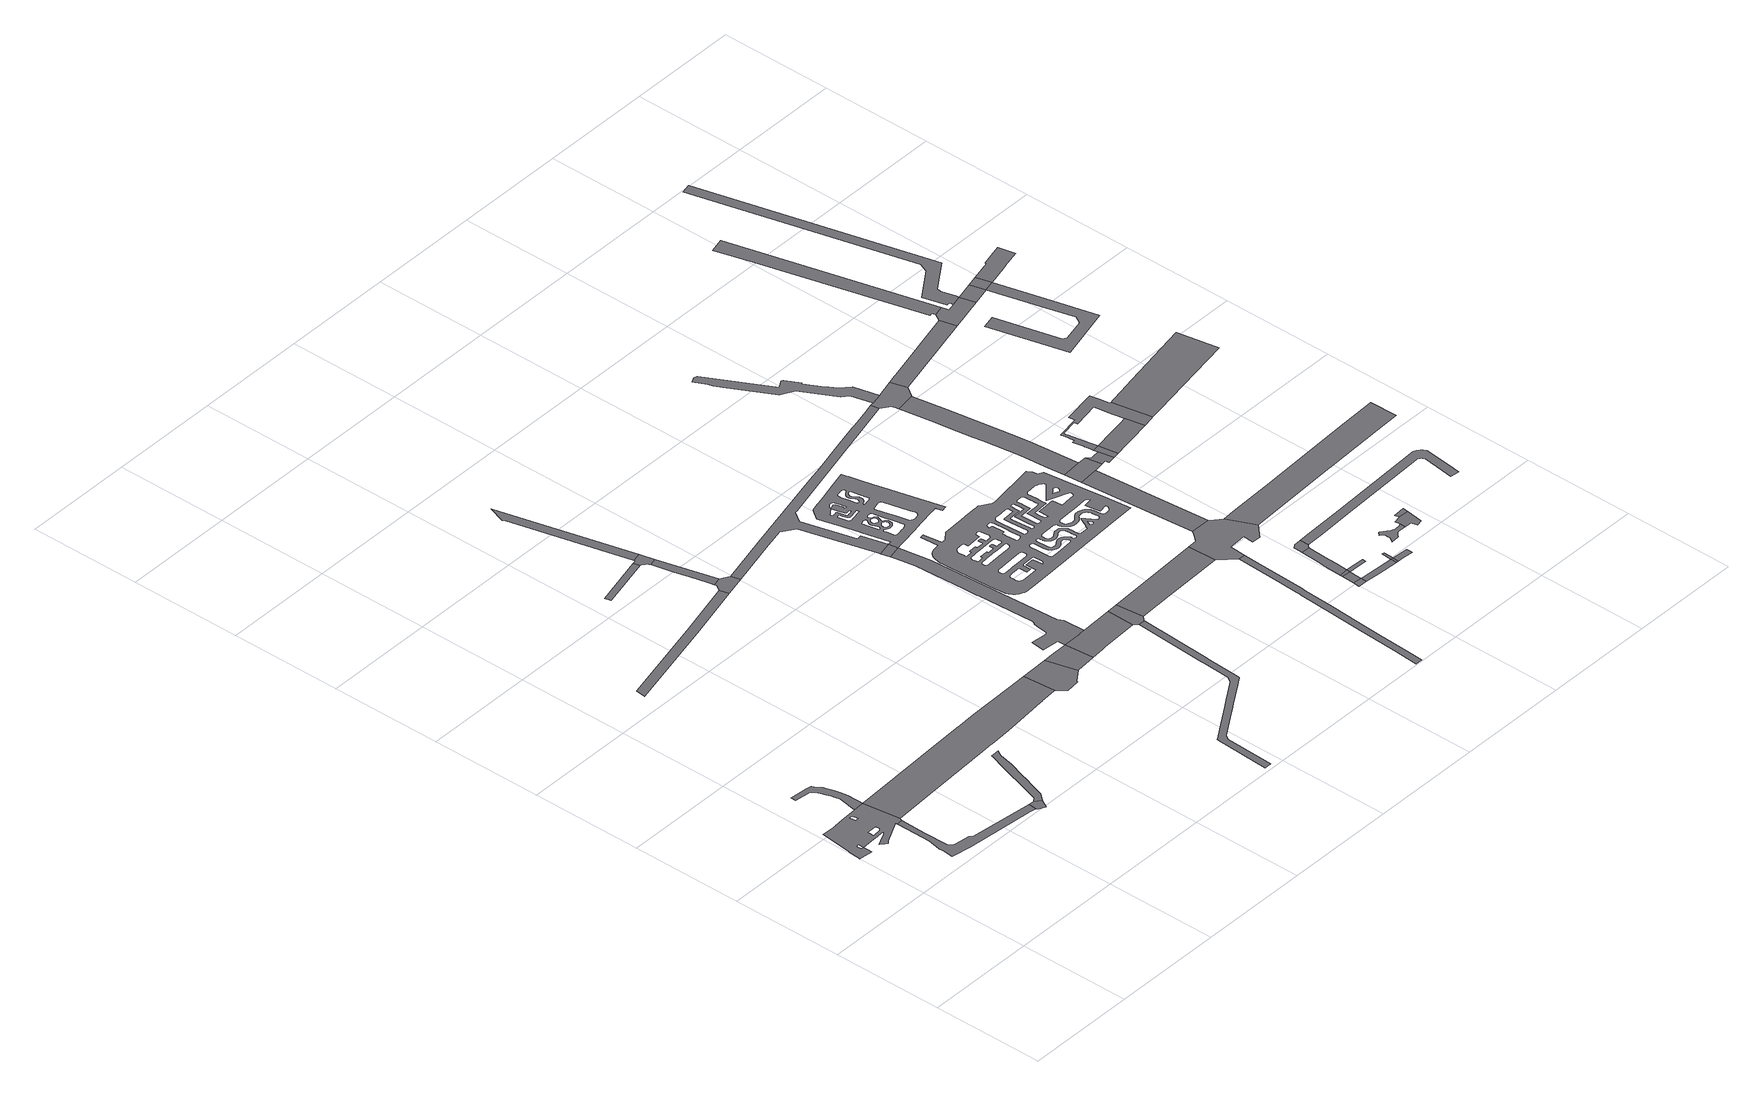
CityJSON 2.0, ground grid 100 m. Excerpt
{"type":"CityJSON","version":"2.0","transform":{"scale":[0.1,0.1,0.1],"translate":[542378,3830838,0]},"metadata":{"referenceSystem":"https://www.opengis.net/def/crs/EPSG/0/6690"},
"CityObjects":{
"road1":{"type":"Road","geometry":[{"type":"MultiSurface","lod":"1","boundaries":[[[0,1,2,3,4,5,6,7,8,9,10,11,12,13,14,15,16,17,18,19,20,21,22,23,24,25,26,27,28,29,30,31,32,33,34,35,36,37,38,39,40,41,42,43,44,45,46,47,48,49,50,51,52,53,54,55,56,57,58,59,60,61,62,63,64,65,66,67,68,69,70,71,72,73,74,75,76,77,78,79,80,81,82,83,84,85,86,87,88,89,90,91,92,93,94],[95,96,97,98,99],[100,101,102,103,104]]]}]},
"road2":{"type":"Road","attributes":{"RoadStructureAttribute.sectionType":"1"},"geometry":[{"type":"MultiSurface","lod":"1","boundaries":[[[105,106,107,108,109,110,111,112,113,114,115,116,117,118,119,120,121,122,123,124,125,126,7,6]]]}]},
"road3":{"type":"Road","attributes":{"RoadStructureAttribute.sectionType":"1"},"geometry":[{"type":"MultiSurface","lod":"1","boundaries":[[[127,128,129,130,131,132,133,134,2,1,135,136,137,138,139,140,141,142,143,144,145,146]]]}]},
"road4":{"type":"Road","geometry":[{"type":"MultiSurface","lod":"1","boundaries":[[[146,145,147,148,149,150,151]]]}]},
"road5":{"type":"Road","attributes":{"RoadStructureAttribute.sectionType":"1"},"geometry":[{"type":"MultiSurface","lod":"1","boundaries":[[[152,153,154,155,156,157,158,159,160,161,162,163,164,151,150]]]}]},
"road6":{"type":"Road","attributes":{"function":"3","RoadStructureAttribute.sectionType":"1"},"geometry":[{"type":"MultiSurface","lod":"1","boundaries":[[[5,4,165,166,167,168,169,170,171,172,173,174,175,176,177,178,179,180,181,182,183,184,185,6]]]}]},
"road7":{"type":"Road","attributes":{"RoadStructureAttribute.sectionType":"1"},"geometry":[{"type":"MultiSurface","lod":"1","boundaries":[[[186,187,188,189,190,191]]]}]},
"road8":{"type":"Road","attributes":{"RoadStructureAttribute.sectionType":"1"},"geometry":[{"type":"MultiSurface","lod":"1","boundaries":[[[192,193,194,195,196,197]]]}]},
"road9":{"type":"Road","geometry":[{"type":"MultiSurface","lod":"1","boundaries":[[[198,199,200,201,176,175,202,203,204,205,206,207]]]}]},
"road10":{"type":"Road","geometry":[{"type":"MultiSurface","lod":"1","boundaries":[[[208,209,210,211,192,197,212,213,214,215,216,217,218]]]}]},
"road11":{"type":"Road","geometry":[{"type":"MultiSurface","lod":"1","boundaries":[[[219,220,221,186,191,222,223]]]}]},
"road12":{"type":"Road","attributes":{"RoadStructureAttribute.sectionType":"1"},"geometry":[{"type":"MultiSurface","lod":"1","boundaries":[[[218,217,224,225,226,220,219]]]}]},
"road13":{"type":"Road","attributes":{"RoadStructureAttribute.sectionType":"1"},"geometry":[{"type":"MultiSurface","lod":"1","boundaries":[[[227,228,229,230,209,208]]]}]},
"road14":{"type":"Road","geometry":[{"type":"MultiSurface","lod":"1","boundaries":[[[231,232,198,207,233,234]]]}]},
"road15":{"type":"Road","attributes":{"RoadStructureAttribute.sectionType":"1"},"geometry":[{"type":"MultiSurface","lod":"1","boundaries":[[[235,236,237,238,239,240,241,242,243,244,245,246,247,248,249,250,251,252,253,254,255,256,257,258,259,260,261,262,263]]]}]},
"road16":{"type":"Road","attributes":{"function":"3","RoadStructureAttribute.sectionType":"1"},"geometry":[{"type":"MultiSurface","lod":"1","boundaries":[[[264,265,266,267,268,231,234,269,270,271,272,273]]]}]},
"road17":{"type":"Road","attributes":{"RoadStructureAttribute.sectionType":"1"},"geometry":[{"type":"MultiSurface","lod":"1","boundaries":[[[274,275,276,277,278,279,280,281,282,283,284,285,286,287,288,289,290,291,292,293,294,295,296,297,298,231,268,265]]]}]},
"road18":{"type":"Road","geometry":[{"type":"MultiSurface","lod":"1","boundaries":[[[299,300,280,279]]]}]},
"road19":{"type":"Road","geometry":[{"type":"MultiSurface","lod":"1","boundaries":[[[301,264,273,302,303,235,263,304,305,306]]]}]},
"road20":{"type":"Road","attributes":{"RoadStructureAttribute.sectionType":"1"},"geometry":[{"type":"MultiSurface","lod":"1","boundaries":[[[307,308,309,310,311,312,313,314,315,223,222,316,317,318,319,300,299,320,321,322,323,324,325,326]]]}]},
"road21":{"type":"Road","geometry":[{"type":"MultiSurface","lod":"1","boundaries":[[[327,299,279,328,329,330,331,332,333,334,335,336,337,338,339,340,341,342,343,344,345,346,347,348,349,350,351,352,353,354,355,356,357,358,359,360,361,362],[363,364,365,366,367,368,369,370,371,372,373,374,375,376,377,378,379,380,381,382,383,384,385,386,387,388,389,390,391],[392,393,394,395,396,397,398,399,400,401,402,403,404,405,406,407,408,409,410,411,412,413,414,415,416,417,418,419],[420,421,422,423,424,425,426,427,428,429,430,431,432,433,434,435,436,437,438,439,440,441,442,443,444,445,446,447,448],[449,450,451,452,453,454,455,456,457,458,459,460,461,462,463,464,465,466,467,468,469,470,471,472,473,474,475,476,477],[478,479,480,481,482,483,484,485,486,487,488,489,490,491,492,493,494,495,496,497,498,499,500,501,502,503],[504,505,506,507,508,509,510,511,512,513,514,515,516,517,518,519,520,521,522,523,524,525,526,527],[528,529,530,531,532,533,534,535,536,537,538,539,540,541,542,543,544,545,546,547,548,549,550,551,552,553,554,555,556,557,558,559],[560,561,562,563,564,565,566,567,568,569,570,571,572,573,574,575,576,577,578,579,580,581,582,583,584,585,586,587,588,589,590,591,592,593],[594,595,596,597,598,599,600,601,602,603,604,605,606,607,608,609,610,611,612,613,614,615,616,617,618,619,620,621,622,623,624,625,626,627,628,629,630,631,632,633,634,635,636,637,638,639,640,641,642,643,644,645,646,647,648,649,650],[651,652,653,654,655,656,657,658,659,660,661,662,663,664,665,666,667,668,669,670,671,672,673,674,675]]]}]},
"road22":{"type":"Road","attributes":{"function":"3","RoadStructureAttribute.sectionType":"1"},"geometry":[{"type":"MultiSurface","lod":"1","boundaries":[[[676,677,301,306,678,679]]]}]},
"road23":{"type":"Road","attributes":{"RoadStructureAttribute.sectionType":"1"},"geometry":[{"type":"MultiSurface","lod":"1","boundaries":[[[680,681,682,683,684,685,686,687,688,689,690,691,692,693,694,695,696,697,698,699,700,701,702,703,704,705,706,707,708,709,710,711,712,713,714,715,716,717,718,719,720,721,722,723,724,725,726,727,728,729,730,731,732,733,734,735,736],[737,738,739,740,741,742,743,744,745,746,747,748,749,750,751],[752,753,754,755,756,757,758,759,760,761,762,763],[764,765,766,767,768,769,770,771,772,773,774,775,776,777,778,779,780,781,782,783,784,785,786,787,788,789,790,791,792,793,794,795,796],[797,798,799,800,801,802,803,804,805,806,807,808,809,810,811,812,813,814,815,816,817,818,819,820,821,822,823,824,825,826,827,828,829,830,831],[832,833,834,835,836,837,838,839,840,841,842,843,844,845,846,847,848,849,850,851,852,853,854,855,856,857,858,859,860,861,862],[863,864,865,866,867,868,869,870,871,872,873,874,875,876,877,878,879,880,881,882,883,884,885,886,887,888,889,890,891,892,893,894,895,896,897,898,899,900,901,902,903,904,905,906,907,908,909,910,911,912,913,914,915,916,917,918,919,920,921,922,923,924],[925,926,927,928,929,930,931,932,933,934,935,936,937,938,939,940,941,942,943,944,945,946,947,948,949,950,951,952,953,954,955,956,957,958,959,960,961,962,963,964,965],[966,967,968,969,970,971,972,973,974,975,976,977,978,979,980,981,982,983,984,985,986,987,988,989,990,991,992],[993,994,995,996,997,998,999,1000,1001,1002,1003,1004,1005,1006,1007,1008,1009,1010,1011,1012,1013,1014,1015,1016,1017,1018,1019,1020,1021,1022,1023,1024,1025,1026,1027,1028,1029,1030,1031,1032,1033,1034,1035,1036,1037,1038,1039,1040],[1041,1042,1043,1044,1045,1046,1047,1048,1049,1050,1051,1052,1053,1054,1055,1056,1057,1058,1059,1060,1061,1062,1063,1064,1065,1066,1067,1068,1069,1070,1071,1072,1073,1074,1075,1076],[1077,1078,1079,1080,1081,1082,1083,1084,1085,1086,1087,1088,1089,1090,1091,1092,1093,1094,1095,1096,1097,1098,1099,1100,1101,1102,1103,1104,1105,1106,1107,1108,1109,1110,1111,1112,1113,1114,1115,1116,1117,1118,1119,1120,1121],[1122,1123,1124,1125,1126,1127,1128,1129,1130,1131,1132,1133,1134,1135,1136,1137,1138,1139,1140,1141,1142,1143,1144,1145,1146,1147,1148,1149,1150,1151,1152,1153,1154,1155,1156,1157,1158,1159,1160,1161,1162,1163,1164,1165,1166,1167,1168,1169,1170,1171,1172],[1173,1174,1175,1176,1177,1178,1179,1180,1181,1182,1183,1184,1185,1186,1187,1188,1189,1190,1191,1192,1193,1194,1195,1196,1197,1198,1199,1200,1201,1202,1203,1204,1205,1206,1207,1208,1209,1210,1211,1212,1213,1214,1215,1216,1217,1218,1219,1220],[1221,1222,1223,1224,1225,1226,1227,1228,1229,1230,1231,1232,1233,1234,1235,1236,1237,1238,1239,1240,1241,1242,1243,1244,1245,1246,1247,1248,1249,1250,1251,1252,1253,1254,1255,1256,1257,1258,1259,1260,1261,1262,1263,1264,1265,1266,1267,1268,1269,1270,1271,1272,1273,1274,1275,1276,1277,1278,1279,1280,1281,1282,1283],[1284,1285,1286,1287,1288,1289,1290,1291,1292,1293,1294,1295,1296,1297,1298,1299,1300,1301,1302,1303,1304,1305,1306,1307,1308,1309,1310,1311,1312,1313,1314,1315,1316,1317,1318,1319,1320,1321,1322,1323,1324,1325,1326,1327,1328,1329,1330,1331,1332,1333,1334,1335,1336,1337,1338,1339,1340,1341,1342,1343,1344,1345,1346,1347,1348,1349,1350,1351,1352,1353,1354,1355,1356,1357,1358,1359,1360,1361,1362],[1363,1364,1365,1366,1367,1368,1369,1370,1371,1372,1373,1374,1375,1376,1377,1378,1379,1380,1381,1382,1383,1384,1385,1386,1387,1388,1389,1390,1391,1392,1393,1394,1395,1396,1397,1398,1399,1400,1401,1402,1403,1404,1405,1406,1407,1408,1409,1410,1411,1412,1413]]]}]},
"road24":{"type":"Road","attributes":{"RoadStructureAttribute.sectionType":"1"},"geometry":[{"type":"MultiSurface","lod":"1","boundaries":[[[1414,1415,1416,1417,1418,1419,1420,1421,1422,1423,1424,1425,1426,1427,1428,1429,1430,1431]]]}]},
"road25":{"type":"Road","geometry":[{"type":"MultiSurface","lod":"1","boundaries":[[[1432,1433,1434,1435]]]}]},
"road26":{"type":"Road","attributes":{"RoadStructureAttribute.sectionType":"1"},"geometry":[{"type":"MultiSurface","lod":"1","boundaries":[[[1436,1432,1435,1437,1438,1439]]]}]},
"road27":{"type":"Road","geometry":[{"type":"MultiSurface","lod":"1","boundaries":[[[1440,1441,1436,1439]]]}]},
"road28":{"type":"Road","geometry":[{"type":"MultiSurface","lod":"1","boundaries":[[[1442,1443,1444,1445,1446,1447,676,679,1414,1431,1448,1449,1450,1451,1452,1453,1454,1455]]]}]},
"road29":{"type":"Road","attributes":{"RoadStructureAttribute.sectionType":"1"},"geometry":[{"type":"MultiSurface","lod":"1","boundaries":[[[1456,1457,1458,1459,1460,1441,1440,1461,1462,1463,1464]]]}]},
"road30":{"type":"Road","geometry":[{"type":"MultiSurface","lod":"1","boundaries":[[[1465,1466,1467,1468,1440,1439]]]}]},
"road31":{"type":"Road","attributes":{"RoadStructureAttribute.sectionType":"1"},"geometry":[{"type":"MultiSurface","lod":"1","boundaries":[[[1469,1470,1471,1435,1434,1472,1473,1474,1475,1476]]]}]},
"road32":{"type":"Road","geometry":[{"type":"MultiSurface","lod":"1","boundaries":[[[1477,1478,1479,1480,1456,1464,1481,1482,1483,1484,1485,1486,1487]]]}]},
"road33":{"type":"Road","attributes":{"RoadStructureAttribute.sectionType":"1"},"geometry":[{"type":"MultiSurface","lod":"1","boundaries":[[[1488,1489,1444,1443]]]}]},
"road34":{"type":"Road","geometry":[{"type":"MultiSurface","lod":"1","boundaries":[[[1476,1475,1490,1491]]]}]},
"road35":{"type":"Road","geometry":[{"type":"MultiSurface","lod":"1","boundaries":[[[1492,1493,1476,1491]]]}]},
"road36":{"type":"Road","attributes":{"RoadStructureAttribute.sectionType":"1"},"geometry":[{"type":"MultiSurface","lod":"1","boundaries":[[[1494,1495,1496,1497,1498,1499,1500,1501,1502,1503,1504,1505,1506,1507,1508,1509,1510,1511,1512,1513,1514]]]}]},
"road37":{"type":"Road","geometry":[{"type":"MultiSurface","lod":"1","boundaries":[[[1515,1516,1517,1518,1489,1488,1519]]]}]},
"road38":{"type":"Road","geometry":[{"type":"MultiSurface","lod":"1","boundaries":[[[1520,1521,1522,1523,1491,1490]]]}]},
"road39":{"type":"Road","attributes":{"RoadStructureAttribute.sectionType":"1"},"geometry":[{"type":"MultiSurface","lod":"1","boundaries":[[[1524,1525,1526,1527,1528,1529,1530,1531,1532,1533,1534,1535,1536,1537,1518,1517]]]}]},
"road40":{"type":"Road","attributes":{"RoadStructureAttribute.sectionType":"1"},"geometry":[{"type":"MultiSurface","lod":"1","boundaries":[[[1538,1539,1515,1519,1540,1541,1542,1543]]]}]},
"road41":{"type":"Road","geometry":[{"type":"MultiSurface","lod":"1","boundaries":[[[1544,1514,1513,307,326,1545,1546,1547,1531,1530,1548]]]}]},
"road42":{"type":"Road","geometry":[{"type":"MultiSurface","lod":"1","boundaries":[[[1549,1550,1551,1552,1553,1554,1555,1556,1557,1558,1559,1560,1561,1562,1563,1564,1565,1566,1567,1568,1569,1570,1571,1572,1573,1574,1575,1576,1577,1578]]]}]},
"road43":{"type":"Road","geometry":[{"type":"MultiSurface","lod":"1","boundaries":[[[1579,1580,1543,1542,1581]]]}]},
"road44":{"type":"Road","attributes":{"RoadStructureAttribute.sectionType":"1"},"geometry":[{"type":"MultiSurface","lod":"1","boundaries":[[[1582,1583,1584,1585,1578,1577,1586,1587,1588,1589,1590]]]}]},
"road45":{"type":"Road","geometry":[{"type":"MultiSurface","lod":"1","boundaries":[[[1591,1592,1582,1590]]]}]},
"road46":{"type":"Road","attributes":{"RoadStructureAttribute.sectionType":"1"},"geometry":[{"type":"MultiSurface","lod":"1","boundaries":[[[1593,1594,1595,1596,1579,1581,1597,1598,1599]]]}]},
"road47":{"type":"Road","attributes":{"RoadStructureAttribute.sectionType":"1"},"geometry":[{"type":"MultiSurface","lod":"1","boundaries":[[[1600,1601,1602,1603,1604,1605,1606,1607,1608,1609,1610,1477,1487,1611,1612,1613,1614,1615,1616,1617,1618,1619,1620,1621,1622,1623,1624]]]}]},
"road48":{"type":"Road","attributes":{"RoadStructureAttribute.sectionType":"1"},"geometry":[{"type":"MultiSurface","lod":"1","boundaries":[[[1625,1626,1627,1628,1629,1630,1631,1632,1633,1634,1635,1636,1637,1638,1639,1640,1641,1642,1643,1644,1580,1579,1645,1646,1647,1648,1649,1650,1651,1652,1653,1654,1655,1656,1657,1658,1659,1593,1599,1660,1661,1662]]]}]},
"road49":{"type":"Road","attributes":{"function":"3","RoadStructureAttribute.sectionType":"1"},"geometry":[{"type":"MultiSurface","lod":"1","boundaries":[[[1663,1664,1665,1666,1667,1668,1669,1670,1671,1672,1673,1674,1675,1676,1677,1455,1454]]]}]},
"road50":{"type":"Road","attributes":{"RoadStructureAttribute.sectionType":"1"},"geometry":[{"type":"MultiSurface","lod":"1","boundaries":[[[1678,1679,1680,1544,1548,1681]]]}]},
"road51":{"type":"Road","attributes":{"RoadStructureAttribute.sectionType":"1"},"geometry":[{"type":"MultiSurface","lod":"1","boundaries":[[[1682,1683,1684,1685,1686,1687,1688,1689,1662,1661]]]}]},
"road52":{"type":"Road","attributes":{"RoadStructureAttribute.sectionType":"1"},"geometry":[{"type":"MultiSurface","lod":"1","boundaries":[[[1690,1691,1692,1693,1694,1695,1696]]]}]},
"road53":{"type":"Road","geometry":[{"type":"MultiSurface","lod":"1","boundaries":[[[1697,1698,1696,1695,1678,1681,1699,1700,1701]]]}]},
"road54":{"type":"Road","attributes":{"RoadStructureAttribute.sectionType":"1"},"geometry":[{"type":"MultiSurface","lod":"1","boundaries":[[[1702,1703,1704,1705,1706,1707,1708,1709,1710,1711,1712,1713]]]}]},
"road55":{"type":"Road","attributes":{"RoadStructureAttribute.sectionType":"1"},"geometry":[{"type":"MultiSurface","lod":"1","boundaries":[[[1714,1700,1699,1715,1713]]]}]},
"road56":{"type":"Road","geometry":[{"type":"MultiSurface","lod":"1","boundaries":[[[1716,1714,1713,1712]]]}]},
"road57":{"type":"Road","attributes":{"RoadStructureAttribute.sectionType":"1"},"geometry":[{"type":"MultiSurface","lod":"1","boundaries":[[[1717,1718,1719,1720,1721,1722,1723,1724,1725,1726,1727,1728,1701,1700]]]}]},
"road58":{"type":"Road","attributes":{"RoadStructureAttribute.sectionType":"1"},"geometry":[{"type":"MultiSurface","lod":"1","boundaries":[[[1729,1730,1731,1732,1733,1716,1712,1734,1735,1736,1737]]]}]}
},
"vertices":[
[513,1720,0],[514,1704,0],[570,1706,0],[575,1720,0],[579,1731,0],[545,1997,0],[537,2065,0],[433,2059,0],[303,2050,0],[297,2050,0],[291,2049,0],[285,2049,0],[279,2049,0],[274,2048,0],[268,2048,0],[263,2047,0],[258,2047,0],[252,2047,0],[247,2047,0],[242,2045,0],[237,2045,0],[231,2044,0],[225,2044,0],[219,2044,0],[214,2043,0],[208,2043,0],[203,2042,0],[197,2042,0],[192,2041,0],[186,2041,0],[182,2041,0],[176,2040,0],[171,2040,0],[168,2040,0],[51,2044,0],[51,2040,0],[44,1981,0],[43,1974,0],[18,1758,0],[17,1749,0],[6,1650,0],[5,1638,0],[93,1628,0],[113,1626,0],[129,1625,0],[128,1669,0],[128,1688,0],[130,1706,0],[130,1708,0],[112,1707,0],[107,1707,0],[103,1757,0],[107,1757,0],[131,1762,0],[133,1708,0],[139,1708,0],[142,1709,0],[148,1709,0],[152,1710,0],[157,1710,0],[162,1710,0],[168,1710,0],[173,1711,0],[178,1711,0],[185,1711,0],[190,1711,0],[195,1712,0],[201,1712,0],[206,1713,0],[210,1713,0],[216,1713,0],[221,1713,0],[226,1714,0],[231,1714,0],[237,1714,0],[242,1715,0],[247,1715,0],[252,1715,0],[258,1716,0],[263,1716,0],[269,1716,0],[270,1713,0],[376,1719,0],[374,1717,0],[366,1708,0],[353,1699,0],[350,1697,0],[276,1664,0],[262,1657,0],[233,1642,0],[266,1615,0],[287,1598,0],[311,1616,0],[381,1652,0],[503,1715,0],[337,2023,0],[351,2023,0],[369,2005,0],[371,1969,0],[340,1967,0],[380,1804,0],[381,1770,0],[364,1751,0],[292,1747,0],[291,1798,0],
[536,2103,0],[536,2150,0],[533,2213,0],[525,2285,0],[514,2337,0],[494,2397,0],[484,2421,0],[465,2446,0],[446,2479,0],[437,2495,0],[388,2503,0],[234,2519,0],[229,2472,0],[359,2459,0],[366,2456,0],[383,2446,0],[401,2424,0],[419,2384,0],[434,2342,0],[449,2304,0],[455,2272,0],[465,2230,0],
[774,1168,0],[752,1189,0],[616,1209,0],[605,1212,0],[593,1220,0],[587,1226,0],[565,1254,0],[563,1478,0],[516,1598,0],[511,1383,0],[492,1263,0],[494,1231,0],[493,1226,0],[488,1203,0],[486,1168,0],[484,1131,0],[663,1099,0],[1278,1038,0],[1338,1032,0],[1346,1103,0],
[1346,1023,0],[1351,1012,0],[1405,983,0],[1447,1060,0],[1395,1098,0],
[1501,1120,0],[1538,1236,0],[1566,1323,0],[1583,1376,0],[1632,1526,0],[1663,1659,0],[1678,1692,0],[1690,1707,0],[1613,1709,0],[1613,1701,0],[1562,1541,0],[1467,1235,0],[1433,1127,0],
[954,1754,0],[1609,1794,0],[1722,1801,0],[1725,1801,0],[1726,1801,0],[1935,1814,0],[2349,1853,0],[2369,1854,0],[2372,1855,0],[2527,1869,0],[2533,1869,0],[2510,2159,0],[2331,2154,0],[1911,2143,0],[1710,2131,0],[1706,2131,0],[1704,2131,0],[1702,2131,0],[1258,2106,0],[948,2088,0],[943,2088,0],
[1807,4590,0],[1278,4457,0],[466,4260,0],[453,4169,0],[1299,4375,0],[1828,4508,0],
[1634,5299,0],[1170,5184,0],[1183,5131,0],[1311,5160,0],[1458,5199,0],[1648,5243,0],
[2762,2166,0],[2761,2166,0],[2588,2162,0],[2533,2160,0],[2591,1800,0],[2598,1792,0],[2724,1807,0],[2723,1815,0],[2765,1846,0],[2835,1896,0],
[1747,5338,0],[1667,5318,0],[1669,5313,0],[1662,5305,0],[1660,5240,0],[1675,5233,0],[1685,5226,0],[1695,5216,0],[1703,5201,0],[1708,5191,0],[1779,5209,0],
[1913,4682,0],[1837,4663,0],[1841,4645,0],[2014,4555,0],[1994,4637,0],
[1755,5004,0],[1789,4867,0],[1825,4707,0],
[1575,6018,0],[1443,6551,0],[1391,6395,0],[1399,6378,0],
[3005,2173,0],[2821,2169,0],[2842,1897,0],[3028,1914,0],
[3561,1912,0],[3524,1256,0],[3522,1225,0],[3505,979,0],[3479,933,0],[3403,884,0],[3291,812,0],[3209,759,0],[3097,686,0],[3056,659,0],[2881,547,0],[2877,544,0],[2876,532,0],[2851,44,0],[2913,44,0],[2916,105,0],[2932,483,0],[2956,526,0],[3195,680,0],[3228,701,0],[3255,718,0],[3288,739,0],[3484,865,0],[3557,913,0],[3563,917,0],[3564,935,0],[3580,1226,0],[3582,1256,0],[3620,1909,0],
[3530,2196,0],[3234,2180,0],[3186,2177,0],[3177,2177,0],[3033,2174,0],[3150,1925,0],[3186,1928,0],[3191,1929,0],[3216,1931,0],[3527,1947,0],
[3228,2379,0],[3200,2427,0],[3167,3024,0],[3146,3353,0],[3131,3616,0],[3086,3906,0],[2963,3877,0],[2975,3827,0],[3003,3659,0],[3030,3200,0],[3034,3075,0],[3036,3065,0],[3064,2548,0],[3062,2533,0],[3057,2523,0],[3047,2518,0],[3040,2480,0],[3026,2382,0],[3018,2373,0],[3010,2369,0],[2866,2382,0],[2853,2261,0],[2995,2246,0],[3001,2243,0],[3005,2234,0],
[3069,3986,0],[2944,3957,0],
[3631,2201,0],[3551,1923,0],[3559,1914,0],[3621,1919,0],[3628,1927,0],[3656,1954,0],
[4273,5201,0],[4217,5188,0],[4196,5182,0],[4008,5136,0],[3973,5128,0],[3760,5074,0],[3436,4992,0],[3288,4959,0],[2445,4750,0],[2466,4668,0],[2649,4713,0],[2766,4638,0],[2939,3982,0],[3012,4219,0],[2967,4209,0],[2845,4686,0],[2905,4778,0],[2923,4781,0],[3455,4919,0],[4290,5131,0],
[3107,3994,0],[3124,3913,0],[3225,3933,0],[3265,3940,0],[3299,3947,0],[3321,3951,0],[3429,3972,0],[3576,4000,0],[3629,4010,0],[3638,4012,0],[3641,3998,0],[3653,3949,0],[3684,3958,0],[3701,3962,0],[3653,4146,0],[3646,4175,0],[3585,4425,0],[3582,4437,0],[3552,4560,0],[3521,4689,0],[3505,4753,0],[3503,4763,0],[3500,4773,0],[3498,4783,0],[3489,4821,0],[3353,4786,0],[3184,4741,0],[3105,4720,0],[3088,4716,0],[3020,4699,0],[2996,4666,0],[2951,4604,0],[2969,4537,0],[3003,4401,0],[3041,4254,0],[3043,4246,0],[3190,4622,0],[3191,4621,0],[3199,4588,0],[3207,4541,0],[3207,4531,0],[3204,4528,0],[3199,4531,0],[3194,4536,0],[3192,4548,0],[3178,4606,0],[3173,4621,0],[3168,4626,0],[3163,4624,0],[3161,4623,0],[3150,4620,0],[3138,4615,0],[3131,4613,0],[3126,4615,0],[3126,4623,0],[3131,4630,0],[3141,4638,0],[3146,4640,0],[3157,4644,0],[3161,4646,0],[3167,4646,0],[3171,4646,0],[3181,4641,0],[3183,4638,0],[3188,4633,0],[3215,4231,0],[3207,4234,0],[3202,4236,0],[3197,4244,0],[3192,4251,0],[3192,4253,0],[3192,4261,0],[3193,4263,0],[3194,4268,0],[3197,4276,0],[3202,4281,0],[3205,4283,0],[3209,4286,0],[3214,4289,0],[3222,4289,0],[3229,4286,0],[3237,4284,0],[3242,4279,0],[3247,4272,0],[3249,4267,0],[3249,4259,0],[3249,4252,0],[3247,4244,0],[3242,4239,0],[3237,4234,0],[3230,4231,0],[3227,4230,0],[3222,4229,0],[3210,4171,0],[3213,4179,0],[3218,4186,0],[3219,4188,0],[3223,4191,0],[3230,4194,0],[3234,4195,0],[3237,4197,0],[3245,4197,0],[3253,4192,0],[3260,4189,0],[3265,4182,0],[3268,4174,0],[3268,4173,0],[3270,4167,0],[3270,4159,0],[3268,4152,0],[3263,4144,0],[3258,4139,0],[3251,4137,0],[3248,4136,0],[3243,4134,0],[3233,4134,0],[3226,4136,0],[3221,4141,0],[3215,4146,0],[3213,4149,0],[3210,4156,0],[3210,4164,0],[3178,4171,0],[3171,4166,0],[3168,4163,0],[3163,4163,0],[3160,4168,0],[3158,4178,0],[3139,4269,0],[3137,4278,0],[3134,4298,0],[3134,4305,0],[3138,4310,0],[3141,4313,0],[3161,4321,0],[3176,4321,0],[3183,4317,0],[3184,4316,0],[3184,4314,0],[3186,4306,0],[3181,4298,0],[3172,4283,0],[3165,4267,0],[3164,4266,0],[3162,4253,0],[3162,4251,0],[3162,4238,0],[3172,4216,0],[3180,4196,0],[3185,4183,0],[3181,4176,0],[3062,4540,0],[3059,4550,0],[3061,4557,0],[3061,4562,0],[3069,4567,0],[3081,4576,0],[3089,4582,0],[3118,4603,0],[3121,4592,0],[3134,4540,0],[3138,4523,0],[3147,4478,0],[3150,4478,0],[3175,4483,0],[3190,4483,0],[3192,4476,0],[3192,4468,0],[3185,4466,0],[3175,4463,0],[3157,4461,0],[3135,4455,0],[3129,4487,0],[3117,4550,0],[3107,4548,0],[3095,4545,0],[3082,4542,0],[3084,4505,0],[3094,4505,0],[3099,4502,0],[3100,4497,0],[3105,4476,0],[3113,4445,0],[3116,4435,0],[3118,4430,0],[3123,4425,0],[3130,4423,0],[3143,4423,0],[3158,4426,0],[3228,4441,0],[3233,4424,0],[3127,4401,0],[3123,4400,0],[3118,4399,0],[3108,4398,0],[3098,4402,0],[3093,4410,0],[3091,4418,0],[3090,4420,0],[3072,4495,0],[3074,4502,0],[3371,4630,0],[3376,4620,0],[3389,4550,0],[3394,4523,0],[3395,4517,0],[3399,4501,0],[3402,4488,0],[3405,4473,0],[3397,4468,0],[3389,4463,0],[3385,4460,0],[3345,4452,0],[3339,4451,0],[3320,4447,0],[3320,4452,0],[3325,4460,0],[3340,4465,0],[3355,4480,0],[3367,4498,0],[3369,4517,0],[3369,4523,0],[3368,4530,0],[3367,4543,0],[3356,4558,0],[3344,4570,0],[3334,4585,0],[3331,4597,0],[3336,4612,0],[3343,4622,0],[3349,4628,0],[3353,4632,0],[3363,4633,0],[3351,4661,0],[3341,4652,0],[3338,4650,0],[3318,4635,0],[3306,4619,0],[3301,4602,0],[3306,4579,0],[3319,4560,0],[3323,4554,0],[3329,4545,0],[3334,4530,0],[3334,4520,0],[3324,4505,0],[3312,4497,0],[3304,4497,0],[3302,4502,0],[3297,4519,0],[3285,4573,0],[3271,4639,0],[3271,4647,0],[3272,4656,0],[3273,4664,0],[3280,4677,0],[3298,4679,0],[3325,4687,0],[3339,4687,0],[3340,4687,0],[3355,4682,0],[3356,4680,0],[3356,4679,0],[3356,4678,0],[3358,4672,0],[3357,4670,0],[3353,4662,0],[3324,4047,0],[3314,4042,0],[3302,4039,0],[3284,4035,0],[3275,4033,0],[3235,4025,0],[3232,4024,0],[3207,4019,0],[3205,4020,0],[3194,4024,0],[3189,4034,0],[3176,4098,0],[3171,4121,0],[3173,4128,0],[3179,4132,0],[3181,4133,0],[3193,4126,0],[3200,4122,0],[3208,4116,0],[3226,4111,0],[3243,4112,0],[3254,4113,0],[3261,4114,0],[3271,4120,0],[3273,4122,0],[3288,4137,0],[3295,4160,0],[3293,4179,0],[3287,4195,0],[3272,4204,0],[3262,4209,0],[3257,4214,0],[3260,4224,0],[3265,4234,0],[3269,4248,0],[3269,4249,0],[3274,4264,0],[3272,4279,0],[3262,4289,0],[3245,4298,0],[3244,4299,0],[3229,4309,0],[3224,4316,0],[3221,4324,0],[3224,4331,0],[3231,4334,0],[3244,4339,0],[3261,4339,0],[3269,4337,0],[3276,4322,0],[3293,4242,0],[3305,4185,0],[3306,4183,0],[3320,4119,0],[3331,4072,0],[3331,4060,0],[3330,4057,0],[3399,4071,0],[3373,4171,0],[3366,4199,0],[3359,4226,0],[3331,4331,0],[3330,4345,0],[3330,4353,0],[3334,4358,0],[3341,4362,0],[3399,4376,0],[3406,4378,0],[3415,4377,0],[3425,4373,0],[3431,4364,0],[3434,4358,0],[3487,4145,0],[3497,4105,0],[3500,4097,0],[3501,4079,0],[3496,4069,0],[3488,4060,0],[3443,4047,0],[3431,4045,0],[3421,4048,0],[3410,4055,0],
[4525,2248,0],[3753,2207,0],[3982,1970,0],[4538,1997,0],
[3328,3867,0],[3320,3866,0],[3292,3862,0],[3305,3695,0],[3279,3693,0],[3254,3690,0],[3225,3682,0],[3195,3662,0],[3172,3633,0],[3161,3598,0],[3154,3546,0],[3154,3502,0],[3158,3445,0],[3183,3015,0],[3184,3007,0],[3193,2928,0],[3201,2904,0],[3218,2874,0],[3235,2862,0],[3256,2845,0],[3275,2835,0],[3295,2827,0],[3313,2820,0],[3395,2825,0],[3416,2826,0],[3573,2836,0],[3901,2855,0],[4323,2880,0],[4356,2882,0],[4602,2896,0],[4578,3134,0],[4562,3244,0],[4535,3442,0],[4526,3511,0],[4512,3607,0],[4503,3677,0],[4462,3700,0],[4454,3748,0],[4428,3786,0],[3992,3720,0],[3989,3720,0],[3973,3722,0],[3961,3725,0],[3943,3737,0],[3875,3780,0],[3869,3781,0],[3863,3782,0],[3850,3782,0],[3830,3782,0],[3745,3776,0],[3664,3771,0],[3463,3757,0],[3388,3700,0],[3375,3700,0],[3365,3699,0],[3353,3699,0],[3338,3801,0],[4277,3011,0],[4285,2999,0],[4282,2992,0],[4278,2988,0],[4274,2986,0],[4270,2985,0],[4263,2985,0],[4257,2988,0],[4252,2993,0],[4249,2999,0],[4251,3002,0],[4253,3006,0],[4261,3022,0],[4265,3031,0],[4271,3021,0],[4353,3456,0],[4372,3470,0],[4404,3494,0],[4414,3489,0],[4422,3482,0],[4425,3474,0],[4426,3472,0],[4426,3461,0],[4423,3451,0],[4416,3443,0],[4406,3438,0],[4390,3444,0],[4058,3595,0],[4062,3591,0],[4064,3539,0],[4065,3514,0],[4066,3500,0],[3991,3496,0],[3988,3495,0],[3976,3495,0],[3947,3493,0],[3948,3485,0],[3954,3342,0],[3956,3307,0],[3953,3300,0],[3948,3295,0],[3943,3293,0],[3941,3292,0],[3934,3292,0],[3928,3295,0],[3923,3300,0],[3921,3307,0],[3912,3474,0],[3911,3497,0],[3985,3502,0],[4012,3503,0],[4029,3504,0],[4029,3506,0],[4028,3544,0],[4028,3587,0],[4030,3592,0],[4035,3596,0],[4041,3598,0],[4046,3599,0],[4052,3598,0],[3768,3578,0],[3773,3574,0],[3777,3569,0],[3780,3563,0],[3781,3557,0],[3782,3553,0],[3787,3443,0],[3788,3434,0],[3790,3383,0],[3794,3307,0],[3789,3298,0],[3782,3291,0],[3773,3286,0],[3763,3284,0],[3753,3285,0],[3744,3290,0],[3737,3296,0],[3733,3383,0],[3732,3408,0],[3732,3422,0],[3758,3424,0],[3757,3427,0],[3757,3435,0],[3753,3545,0],[3722,3545,0],[3722,3547,0],[3721,3552,0],[3722,3559,0],[3725,3566,0],[3729,3572,0],[3735,3577,0],[3741,3580,0],[3749,3581,0],[3755,3582,0],[3762,3580,0],[3652,3321,0],[3657,3313,0],[3657,3306,0],[3657,3298,0],[3654,3287,0],[3646,3278,0],[3636,3275,0],[3610,3271,0],[3505,3265,0],[3499,3265,0],[3427,3260,0],[3384,3258,0],[3379,3258,0],[3376,3258,0],[3369,3259,0],[3363,3261,0],[3358,3265,0],[3353,3269,0],[3350,3276,0],[3349,3286,0],[3350,3293,0],[3353,3298,0],[3359,3304,0],[3366,3307,0],[3368,3307,0],[3424,3311,0],[3495,3316,0],[3501,3316,0],[3561,3320,0],[3635,3325,0],[3645,3324,0],[4054,3103,0],[4062,3095,0],[4067,3087,0],[4070,3074,0],[4072,3040,0],[4072,3024,0],[4074,2997,0],[4074,2988,0],[4072,2981,0],[4067,2976,0],[4061,2973,0],[4054,2973,0],[4048,2975,0],[4043,2979,0],[4039,2985,0],[4039,2992,0],[4038,2996,0],[4037,3003,0],[4031,3019,0],[4030,3021,0],[4013,3043,0],[4005,3048,0],[3985,3061,0],[3954,3063,0],[3931,3057,0],[3926,3056,0],[3905,3042,0],[3892,3030,0],[3882,3027,0],[3872,3026,0],[3860,3030,0],[3857,3031,0],[3853,3033,0],[3845,3040,0],[3840,3050,0],[3836,3063,0],[3836,3072,0],[3831,3160,0],[3832,3167,0],[3835,3174,0],[3840,3178,0],[3847,3181,0],[3855,3180,0],[3861,3177,0],[3865,3171,0],[3866,3152,0],[3867,3144,0],[3867,3142,0],[3869,3125,0],[3877,3110,0],[3881,3103,0],[3898,3087,0],[3899,3086,0],[3927,3074,0],[3932,3074,0],[3955,3075,0],[3983,3086,0],[3994,3094,0],[4006,3102,0],[4020,3110,0],[4031,3112,0],[4043,3109,0],[3365,3338,0],[3360,3339,0],[3355,3340,0],[3349,3346,0],[3346,3355,0],[3343,3383,0],[3343,3392,0],[3345,3398,0],[3346,3401,0],[3348,3405,0],[3353,3409,0],[3359,3411,0],[3419,3414,0],[3455,3416,0],[3475,3418,0],[3616,3426,0],[3626,3425,0],[3636,3424,0],[3641,3421,0],[3647,3415,0],[3650,3411,0],[3651,3409,0],[3654,3369,0],[3648,3365,0],[3640,3359,0],[3636,3359,0],[3593,3356,0],[3587,3363,0],[3585,3401,0],[3585,3405,0],[3547,3402,0],[3547,3396,0],[3549,3359,0],[3540,3354,0],[3497,3352,0],[3487,3352,0],[3486,3370,0],[3473,3370,0],[3421,3368,0],[3409,3368,0],[3409,3345,0],[3656,3156,0],[3661,3146,0],[3661,3135,0],[3658,3124,0],[3652,3115,0],[3643,3109,0],[3634,3109,0],[3566,3105,0],[3494,3101,0],[3463,3099,0],[3435,3097,0],[3416,3096,0],[3381,3094,0],[3370,3099,0],[3362,3107,0],[3357,3117,0],[3357,3128,0],[3360,3139,0],[3367,3148,0],[3377,3154,0],[3402,3155,0],[3432,3157,0],[3476,3160,0],[3508,3162,0],[3537,3163,0],[3639,3169,0],[3649,3164,0],[3986,3013,0],[3995,3001,0],[3997,2994,0],[3998,2992,0],[3999,2987,0],[4000,2981,0],[3997,2975,0],[3993,2971,0],[3987,2968,0],[3981,2967,0],[3831,2957,0],[3780,2954,0],[3774,2956,0],[3769,2959,0],[3764,2962,0],[3760,2966,0],[3757,2971,0],[3754,2976,0],[3753,2982,0],[3752,2989,0],[3751,3017,0],[3748,3088,0],[3745,3159,0],[3749,3168,0],[3755,3174,0],[3764,3177,0],[3773,3177,0],[3782,3173,0],[3788,3166,0],[3791,3158,0],[3795,3079,0],[3797,3056,0],[3803,3035,0],[3813,3015,0],[3826,3003,0],[3831,2999,0],[3843,2993,0],[3847,2992,0],[3853,2990,0],[3867,2986,0],[3888,2987,0],[3903,2991,0],[3912,2995,0],[3923,3004,0],[3930,3010,0],[3943,3019,0],[3958,3023,0],[3972,3022,0],[3973,3594,0],[3976,3593,0],[3979,3592,0],[3982,3590,0],[3985,3588,0],[3988,3586,0],[3988,3551,0],[3988,3542,0],[3937,3539,0],[3877,3535,0],[3869,3535,0],[3870,3528,0],[3873,3461,0],[3881,3306,0],[3877,3297,0],[3870,3291,0],[3861,3288,0],[3851,3288,0],[3843,3293,0],[3837,3300,0],[3834,3309,0],[3827,3447,0],[3825,3482,0],[3821,3557,0],[3821,3559,0],[3823,3565,0],[3826,3570,0],[3829,3576,0],[3834,3580,0],[3839,3584,0],[3844,3586,0],[3851,3588,0],[3875,3590,0],[3885,3590,0],[3966,3595,0],[3969,3595,0],[4038,3444,0],[4038,3426,0],[4043,3323,0],[4041,3314,0],[4036,3306,0],[4029,3300,0],[4020,3298,0],[4011,3298,0],[4002,3302,0],[3996,3309,0],[3989,3455,0],[4017,3457,0],[4108,3463,0],[4105,3521,0],[4105,3532,0],[4104,3557,0],[4103,3570,0],[4102,3593,0],[4104,3596,0],[4106,3598,0],[4109,3600,0],[4111,3602,0],[4115,3603,0],[4118,3604,0],[4121,3604,0],[4155,3606,0],[4159,3604,0],[4163,3602,0],[4167,3600,0],[4171,3597,0],[4174,3594,0],[4177,3590,0],[4179,3586,0],[4181,3537,0],[4182,3516,0],[4183,3490,0],[4184,3467,0],[4184,3463,0],[4183,3460,0],[4180,3457,0],[4177,3454,0],[4174,3452,0],[4170,3452,0],[4166,3452,0],[4152,3451,0],[3661,3056,0],[3666,3050,0],[3669,3043,0],[3672,2998,0],[3672,2990,0],[3672,2988,0],[3670,2980,0],[3670,2973,0],[3666,2966,0],[3662,2960,0],[3658,2956,0],[3646,2949,0],[3643,2990,0],[3640,3045,0],[3553,3040,0],[3556,2991,0],[3559,2943,0],[3485,2938,0],[3432,2935,0],[3424,2934,0],[3405,2933,0],[3391,2938,0],[3379,2946,0],[3370,2956,0],[3363,2969,0],[3363,2996,0],[3362,3016,0],[3363,3025,0],[3368,3034,0],[3375,3040,0],[3384,3044,0],[3427,3047,0],[3437,3047,0],[3452,3048,0],[3468,3049,0],[3481,3050,0],[3485,3048,0],[3488,3044,0],[3490,3040,0],[3490,3036,0],[3492,2991,0],[3493,2972,0],[3543,2975,0],[3542,2991,0],[3540,3038,0],[3540,3043,0],[3542,3048,0],[3546,3051,0],[3550,3054,0],[3645,3059,0],[3653,3059,0],[3352,3446,0],[3346,3449,0],[3342,3454,0],[3340,3459,0],[3340,3465,0],[3336,3507,0],[3336,3519,0],[3340,3532,0],[3347,3541,0],[3352,3549,0],[3363,3556,0],[3376,3562,0],[3398,3564,0],[3402,3564,0],[3404,3564,0],[3419,3565,0],[3428,3565,0],[3435,3562,0],[3442,3558,0],[3444,3551,0],[3444,3522,0],[3444,3518,0],[3593,3528,0],[3593,3535,0],[3593,3562,0],[3595,3568,0],[3600,3573,0],[3607,3575,0],[3625,3578,0],[3642,3564,0],[3644,3540,0],[3648,3484,0],[3637,3464,0],[3592,3461,0],[3582,3467,0],[3581,3478,0],[3579,3509,0],[3543,3509,0],[3543,3487,0],[3544,3464,0],[3537,3459,0],[3479,3457,0],[3479,3476,0],[3441,3474,0],[3432,3474,0],[3416,3473,0],[3402,3472,0],[3402,3449,0],[4145,3200,0],[4191,3202,0],[4208,3203,0],[4247,3206,0],[4319,3210,0],[4439,3217,0],[4446,3217,0],[4453,3215,0],[4460,3213,0],[4466,3208,0],[4470,3203,0],[4474,3197,0],[4476,3190,0],[4399,3179,0],[4408,3119,0],[4421,3039,0],[4500,3053,0],[4500,3041,0],[4498,3029,0],[4492,3018,0],[4484,3009,0],[4474,3002,0],[4463,2997,0],[4451,2996,0],[4443,2994,0],[4435,2994,0],[4427,2996,0],[4420,3000,0],[4414,3005,0],[4409,3012,0],[4406,3020,0],[4404,3044,0],[4401,3083,0],[4396,3099,0],[4393,3106,0],[4393,3108,0],[4381,3129,0],[4361,3148,0],[4333,3163,0],[4308,3167,0],[4302,3168,0],[4270,3164,0],[4245,3151,0],[4227,3133,0],[4225,3131,0],[4213,3121,0],[4206,3118,0],[4191,3116,0],[4187,3116,0],[4176,3116,0],[4164,3119,0],[4149,3126,0],[4139,3134,0],[4136,3139,0],[4130,3146,0],[4126,3156,0],[4123,3178,0],[4125,3182,0],[4127,3186,0],[4130,3190,0],[4134,3193,0],[4137,3195,0],[4141,3198,0],[4337,3115,0],[4349,3104,0],[4356,3091,0],[4358,3086,0],[4360,3079,0],[4361,3076,0],[4364,3041,0],[4366,3016,0],[4365,3010,0],[4362,3004,0],[4358,3000,0],[4354,2996,0],[4348,2993,0],[4343,2991,0],[4337,2991,0],[4306,3035,0],[4283,3069,0],[4259,3104,0],[4244,3075,0],[4214,3015,0],[4207,3001,0],[4195,2979,0],[4126,2976,0],[4109,2989,0],[4109,2998,0],[4107,3029,0],[4107,3036,0],[4105,3079,0],[4100,3100,0],[4090,3116,0],[4084,3122,0],[4076,3131,0],[4055,3143,0],[4032,3148,0],[4008,3144,0],[3987,3132,0],[3966,3117,0],[3948,3110,0],[3933,3109,0],[3919,3115,0],[3909,3124,0],[3907,3128,0],[3903,3136,0],[3901,3148,0],[3901,3154,0],[3900,3171,0],[3902,3174,0],[3904,3177,0],[3906,3180,0],[3909,3182,0],[3912,3184,0],[3915,3186,0],[3919,3187,0],[3920,3187,0],[4054,3195,0],[4059,3194,0],[4064,3192,0],[4069,3189,0],[4073,3186,0],[4077,3182,0],[4081,3178,0],[4083,3173,0],[4087,3145,0],[4095,3126,0],[4109,3107,0],[4127,3092,0],[4150,3081,0],[4163,3078,0],[4171,3076,0],[4194,3076,0],[4217,3079,0],[4234,3086,0],[4240,3091,0],[4252,3102,0],[4269,3119,0],[4282,3125,0],[4298,3127,0],[4301,3128,0],[4320,3125,0],[4243,3611,0],[4248,3612,0],[4335,3615,0],[4347,3613,0],[4359,3609,0],[4370,3604,0],[4381,3598,0],[4390,3590,0],[4396,3583,0],[4398,3580,0],[4405,3570,0],[4306,3486,0],[4250,3439,0],[4370,3392,0],[4403,3379,0],[4441,3364,0],[4445,3358,0],[4447,3350,0],[4446,3343,0],[4444,3335,0],[4440,3329,0],[4434,3324,0],[4427,3321,0],[4346,3315,0],[4325,3313,0],[4292,3311,0],[4287,3404,0],[4165,3396,0],[4114,3393,0],[4119,3308,0],[4119,3301,0],[4113,3302,0],[4108,3304,0],[4102,3307,0],[4098,3310,0],[4094,3314,0],[4090,3319,0],[4088,3325,0],[4086,3356,0],[4084,3402,0],[4162,3407,0],[4232,3411,0],[4230,3454,0],[4228,3505,0],[4226,3547,0],[4224,3588,0],[4225,3593,0],[4227,3598,0],[4230,3602,0],[4234,3606,0],[4238,3608,0],
[4664,1864,0],[4645,1434,0],[4637,1267,0],[4636,1236,0],[4635,1226,0],[4614,889,0],[4598,601,0],[4578,246,0],[4559,12,0],[4624,9,0],[4634,171,0],[4649,446,0],[4662,682,0],[4678,952,0],[4696,1237,0],[4697,1267,0],[4716,1674,0],[4725,1861,0],
[5004,1014,0],[5000,959,0],[5080,955,0],[5083,1010,0],
[5010,1132,0],[5087,1066,0],[5089,1108,0],[5090,1127,0],
[5092,1162,0],[5012,1153,0],
[4908,2318,0],[4870,2350,0],[4690,2349,0],[4658,2310,0],[4610,2253,0],[4609,2253,0],[4732,2010,0],[4850,2016,0],[4896,2018,0],[4890,1925,0],[4965,1919,0],[4996,1950,0],[5076,2029,0],[4963,2272,0],
[5035,1556,0],[5025,1389,0],[5023,1358,0],[5018,1270,0],[5015,1217,0],[5095,1203,0],[5099,1271,0],[5105,1385,0],[5114,1552,0],
[5131,1125,0],[5263,1118,0],[5265,1153,0],[5114,1161,0],
[5186,1004,0],[5159,1005,0],[5137,1007,0],[5187,949,0],[5198,948,0],[5212,947,0],[5407,936,0],[5410,991,0],
[5135,1661,0],[5066,1658,0],[5038,1640,0],[5036,1580,0],[5116,1559,0],[5118,1565,0],[5121,1570,0],[5126,1574,0],[5130,1577,0],[5136,1580,0],[5138,1581,0],
[4778,3393,0],[4598,3377,0],
[5427,935,0],[5430,990,0],
[5435,1085,0],[5415,1086,0],
[4358,5455,0],[4276,5531,0],[4238,5596,0],[4218,5616,0],[4132,5770,0],[4144,5778,0],[4075,5907,0],[4060,5912,0],[3990,5874,0],[3687,6428,0],[3659,6439,0],[3610,6413,0],[3667,6302,0],[3678,6259,0],[3728,6168,0],[3920,5811,0],[4038,5748,0],[4207,5443,0],[4261,5397,0],[4307,5209,0],[4412,5235,0],
[4845,3557,0],[4765,3551,0],[4764,3551,0],[4583,3535,0],[4874,3410,0],
[5472,933,0],[5578,927,0],[5579,954,0],[5581,982,0],
[4725,3975,0],[4724,3987,0],[4704,4119,0],[4675,4311,0],[4666,4371,0],[4610,4735,0],[4560,5039,0],[4383,5011,0],[4427,4733,0],[4463,4500,0],[4483,4362,0],[4497,4274,0],[4546,3948,0],[4567,3721,0],
[4903,3522,0],[4886,3520,0],[4914,3418,0],[4919,3381,0],[4990,3393,0],[4964,3530,0],
[4579,5278,0],[4372,5075,0],[4374,5064,0],[4377,5046,0],[4624,5135,0],
[5773,1218,0],[5761,1214,0],[5746,1211,0],[5735,1210,0],[5726,1210,0],[5715,1211,0],[5705,1214,0],[5680,1222,0],[5605,1276,0],[5601,1279,0],[5573,1253,0],[5583,1249,0],[5593,1241,0],[5601,1226,0],[5604,1211,0],[5605,1188,0],[5605,1186,0],[5604,1173,0],[5599,1161,0],[5577,1125,0],[5647,1131,0],[5652,1131,0],[5670,1151,0],[5679,1158,0],[5688,1165,0],[5702,1171,0],[5713,1173,0],[5718,1174,0],[5781,1172,0],[5781,1221,0],
[5018,3576,0],[4958,3567,0],[5048,3403,0],
[5844,1281,0],[5830,1278,0],[5778,1268,0],[5786,1229,0],[5844,1167,0],[5858,1114,0],[5914,1126,0],[5916,1145,0],[5934,1280,0],
[5940,1329,0],[5835,1323,0],
[5405,3644,0],[5336,3632,0],[5265,3620,0],[5211,3610,0],[5160,3423,0],[5246,3439,0],[5442,3474,0],
[6567,1399,0],[6598,1659,0],[6590,1672,0],[6581,1685,0],[6571,1696,0],[6560,1706,0],[6548,1715,0],[6535,1722,0],[6522,1728,0],[5608,1684,0],[5252,1667,0],[5141,1581,0],[5309,1589,0],[5624,1605,0],[6459,1645,0],[6471,1644,0],[6482,1641,0],[6492,1635,0],[6500,1628,0],[6505,1618,0],[6509,1607,0],[6510,1596,0],[6488,1409,0],[6476,1315,0],[6555,1305,0],
[5478,3853,0],[5475,3857,0],[5468,3893,0],[5458,3949,0],[5443,4028,0],[5140,3976,0],[5150,3918,0],[4936,3881,0],[4938,3871,0],[4940,3854,0],[4942,3841,0],[4953,3768,0],[4955,3755,0],[4929,3751,0],[4937,3698,0],[4941,3674,0],[4943,3663,0],[4946,3647,0],[4947,3638,0],[4955,3586,0],[5011,3611,0],[5002,3664,0],[5000,3675,0],[4998,3683,0],[4994,3710,0],[4971,3841,0],[4968,3856,0],[4965,3874,0],[5118,3900,0],[5122,3872,0],[5358,3913,0],[5364,3881,0],[5370,3844,0],[5376,3812,0],[5388,3743,0],[5524,3489,0],[5556,3495,0],[5486,3851,0],
[5471,2050,0],[5940,2074,0],[5983,2076,0],[5985,2076,0],[6546,2104,0],[6771,2115,0],[6767,2366,0],[6674,2361,0],[6533,2353,0],[6361,2344,0],[6209,2336,0],[5736,2311,0],[5468,2297,0],[5105,2279,0],[5036,2276,0],
[5401,5491,0],[4682,5305,0],[4658,5299,0],[5438,5344,0],
[5656,3513,0],[6178,3606,0],[6529,3668,0],[6522,3706,0],[6460,4040,0],[5806,3914,0],[5540,3862,0],[5513,3856,0],
[5071,7384,0],[4937,7349,0],[5031,7016,0],[5403,5582,0],[5432,5591,0],[5439,5558,0],[5534,5583,0],
[5549,5518,0],[5544,5544,0],[5752,5425,0],[5717,5561,0],[5625,5537,0],
[6042,4983,0],[6109,4732,0],[6071,4668,0],[5870,4617,0],[5836,4639,0],[5690,5212,0],[5568,5183,0],[5748,4484,0],[6240,4611,0],[6139,5008,0],[6014,5492,0],[5918,5467,0],
[5882,5604,0],[5886,5459,0],
[5979,5629,0],
[5713,5588,0],[5680,5715,0],[5684,5754,0],[5947,5937,0],[5420,8006,0],[5335,7985,0],[5718,6485,0],[5832,6044,0],[5797,5962,0],[5531,5777,0],[5587,5569,0],[5617,5574,0],
[6367,5741,0],[6230,5705,0],[6163,5688,0],[6164,5681,0],[6165,5677,0],[6198,5540,0],[6241,5551,0],[6268,5558,0],[6402,5592,0]
]}
